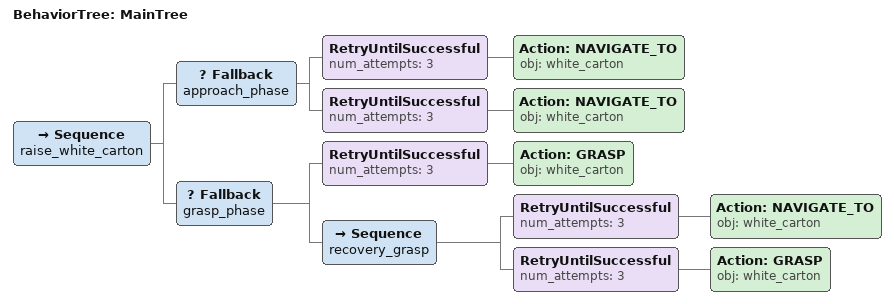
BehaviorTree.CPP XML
<root main_tree_to_execute="MainTree">
  <BehaviorTree ID="MainTree">
    <Sequence name="raise_white_carton">
      <!-- Approach Phase with Recovery Fallback -->
      <Fallback name="approach_phase">
        <RetryUntilSuccessful num_attempts="3">
          <Action ID="NAVIGATE_TO" obj="white_carton"/>
        </RetryUntilSuccessful>
        <!-- Recovery: Try navigating again -->
        <RetryUntilSuccessful num_attempts="3">
          <Action ID="NAVIGATE_TO" obj="white_carton"/>
        </RetryUntilSuccessful>
      </Fallback>

      <!-- Grasp Phase with Recovery Fallback -->
      <Fallback name="grasp_phase">
        <RetryUntilSuccessful num_attempts="3">
          <Action ID="GRASP" obj="white_carton"/>
        </RetryUntilSuccessful>
        <Sequence name="recovery_grasp">
          <RetryUntilSuccessful num_attempts="3">
            <Action ID="NAVIGATE_TO" obj="white_carton"/>
          </RetryUntilSuccessful>
          <RetryUntilSuccessful num_attempts="3">
            <Action ID="GRASP" obj="white_carton"/>
          </RetryUntilSuccessful>
        </Sequence>
      </Fallback>
      <!-- The robot is now holding (raising) the white carton -->
    </Sequence>
  </BehaviorTree>
</root>
